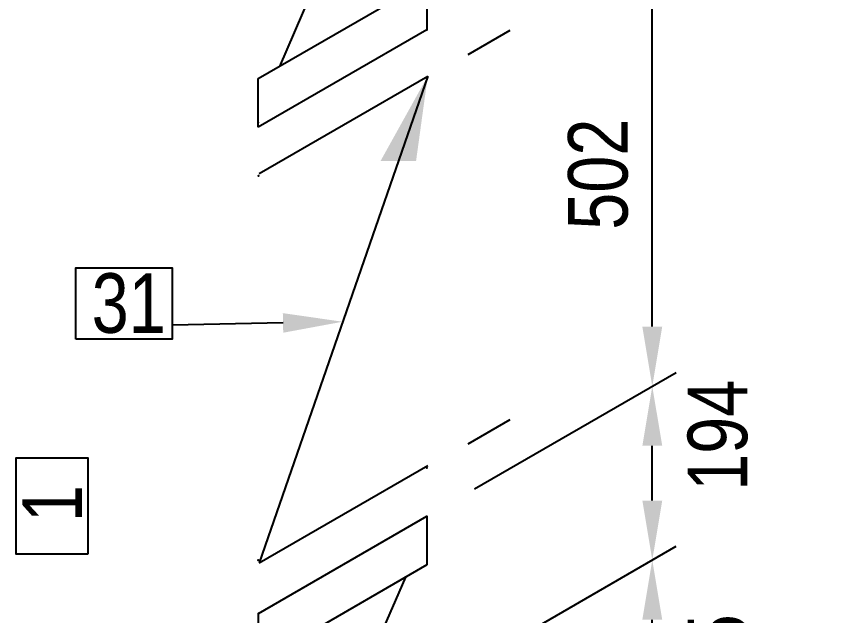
# Model space of a CAD drawing. Header units: millimetres. Extents: x 0 to 594, y 0 to 420.
# Drawn here: x 237.5 to 271.42, y 152.39 to 177.55 of the extents above; entities that cross this region are included whole.
import ezdxf
from ezdxf import colors
from ezdxf.entities.mleader import LeaderData, LeaderLine
from ezdxf.enums import TextEntityAlignment as Align
from ezdxf.math import Vec2, Vec3

# ---------------------------------------------------------------- set-up
doc = ezdxf.new("R2010")
doc.units = ezdxf.units.MM
doc.header["$LTSCALE"] = 0.25
for name, color, linetype in [('밸브', 4, 'Continuous'), ('주석', 7, 'Continuous'), ('치수', 1, 'Continuous')]:
    doc.layers.add(name, color=color, linetype=linetype)
doc.styles.add('AdskIsoAnnotation', font='arial.ttf', dxfattribs={"width": 0.8, "height": 1})
doc.styles.add('AdskIsoMetric', font='arial.ttf', dxfattribs={"width": 0.8, "height": 2.5})
doc.styles.add('AdskIsoMetric-30', font='arial.ttf', dxfattribs={"width": 0.8, "height": 2.5})
doc.styles.get("Standard").update_dxf_attribs({"font": 'arial.ttf'})
doc.dimstyles.new('AdskIsoMetric', dxfattribs={"dimtxt": 2.5, "dimasz": 2.5, "dimexe": 1, "dimexo": 2, "dimgap": 0.8, "dimtad": 1, "dimdec": 0, "dimrnd": 1, "dimzin": 0, "dimdsep": 46, "dimtxsty": 'AdskIsoMetric', "dimcen": 0, "dimclrt": 7, "dimadec": 0, "dimazin": 0, "dimtfac": 1, "dimtdec": 0, "dimtmove": 1, "dimatfit": 3, "dimfxl": 0, "dimfrac": 2, "dimtolj": 1, "dimtzin": 0, "dimarcsym": 0})

# ---------------------------------------------------------------- blocks, each defined once
blk = doc.blocks.new('플랜지WN-1-IsoRight')
at = {"color": 0, "linetype": 'ByBlock', "lineweight": -2, "extrusion": (0.707107, 0.408248, -0.57735)}
for p, q in [((0.0221, 0.1914), (0.1105, 0.1403)), ((0.0221, -0.2169), (0.0221, 0.1914)), ((0.0221, 0.1403), (-0.1105, 0.1148)), ((0.1105, 0.1403), (0.1105, -0.2679)), ((-0.1105, 0.1148), (-0.1105, 0.0128)), ((-0.1105, 0.0128), (0.0221, -0.1659)), ((0.1105, -0.2679), (0.0221, -0.2169))]:
    blk.add_line(p, q, dxfattribs=at)
blk = doc.blocks.new('개스킷-1-IsoRight')
at = {"color": 0, "linetype": 'ByBlock', "lineweight": -2, "extrusion": (1, 0, 0)}
for p in [(-0.0442, 0.2296), (0.0442, 0.1786), (-0.0529, -0.1736), (0.0442, -0.2296)]:
    blk.add_point(p, dxfattribs=at)
blk = doc.blocks.new('화살표된 체크 밸브-2-Iso2DSkew0')
h = blk.add_hatch(color=256)
h.paths.add_polyline_path([(2.335, 6.741), (3.081, 6.741), (3.573, 10.313)], flags=0)
h.paths.add_polyline_path([(1.589, 6.741), (2.335, 6.741), (3.573, 10.313)], flags=0)
at = {"color": 0, "extrusion": (-0.707107, 0.408248, -0.57735)}
for p, q in [((-3.503, 6.218), (3.568, 10.3)), ((3.568, 10.3), (-3.503, -10.112)), ((-3.503, -10.112), (3.568, -6.03))]:
    blk.add_line(p, q, dxfattribs=at)
blk = doc.blocks.new('*D99')
at = {"layer": 'Defpoints', "color": 0}
for p in [(264.183, 154.731), (251.193, 147.231), (254.728, 139.936)]:
    blk.add_point(p, dxfattribs=at)
at = {"layer": '치수', "color": 0, "lineweight": -2}
for p, q in [((253.193, 148.386), (265.183, 155.309)), ((264.183, 147.895), (264.183, 152.231)), ((256.728, 141.091), (265.183, 145.972))]:
    blk.add_line(p, q, dxfattribs=at)
at = {"layer": '치수', "color": 0}
for points in [[(263.766, 152.231), (264.6, 152.231), (264.183, 154.731)], [(263.766, 147.895), (264.6, 147.895), (264.183, 145.395)]]:
    blk.add_solid(points, dxfattribs=at)
at = {"layer": '치수', "color": 7, "insert": (266.933, 150.126), "char_height": 2.5, "attachment_point": 5, "rotation": 90, "style": 'AdskIsoMetric-30'}
blk.add_mtext('\\A1;185', dxfattribs=at)
blk = doc.blocks.new('*D100')
at = {"layer": 'Defpoints', "color": 0}
for p in [(264.183, 162.026), (254.728, 156.568), (251.193, 147.231)]:
    blk.add_point(p, dxfattribs=at)
at = {"layer": '치수', "color": 0, "lineweight": -2}
for p, q in [((256.728, 157.722), (265.183, 162.604)), ((264.183, 157.231), (264.183, 159.526)), ((253.193, 148.386), (265.183, 155.309))]:
    blk.add_line(p, q, dxfattribs=at)
at = {"layer": '치수', "color": 0}
for points in [[(263.766, 159.526), (264.6, 159.526), (264.183, 162.026)], [(263.766, 157.231), (264.6, 157.231), (264.183, 154.731)]]:
    blk.add_solid(points, dxfattribs=at)
at = {"layer": '치수', "color": 7, "insert": (266.933, 159.966), "char_height": 2.5, "attachment_point": 5, "rotation": 90, "style": 'AdskIsoMetric-30'}
blk.add_mtext('\\A1;194', dxfattribs=at)
blk = doc.blocks.new('*D101')
at = {"layer": 'Defpoints', "color": 0}
for p in [(264.183, 182.439), (254.728, 176.98), (254.728, 156.568)]:
    blk.add_point(p, dxfattribs=at)
at = {"layer": '치수', "color": 0, "lineweight": -2}
for p, q in [((256.728, 178.135), (265.183, 183.016)), ((264.183, 164.526), (264.183, 179.939)), ((256.728, 157.722), (265.183, 162.604))]:
    blk.add_line(p, q, dxfattribs=at)
at = {"layer": '치수', "color": 0}
for points in [[(263.766, 179.939), (264.6, 179.939), (264.183, 182.439)], [(263.766, 164.526), (264.6, 164.526), (264.183, 162.026)]]:
    blk.add_solid(points, dxfattribs=at)
at = {"layer": '치수', "color": 7, "insert": (261.917, 170.924), "char_height": 2.5, "attachment_point": 5, "rotation": 90, "style": 'AdskIsoMetric-30'}
blk.add_mtext('\\A1;502', dxfattribs=at)
blk = doc.blocks.new('개스킷 해치 표식-1-IsoRight')
at = {"linetype": 'ByBlock', "lineweight": -2, "extrusion": (0.707107, 0.408248, -0.57735)}
blk.add_line((0, 0), (0, 0.1021), dxfattribs=at)
blk = doc.blocks.new('*D102')
at = {"layer": 'Defpoints', "color": 0}
for p in [(264.183, 189.734), (251.193, 182.234), (254.728, 176.98)]:
    blk.add_point(p, dxfattribs=at)
at = {"layer": '치수', "color": 0, "lineweight": -2}
for p, q in [((253.193, 183.389), (265.183, 190.311)), ((264.183, 184.939), (264.183, 187.234)), ((256.728, 178.135), (265.183, 183.016))]:
    blk.add_line(p, q, dxfattribs=at)
at = {"layer": '치수', "color": 0}
for points in [[(263.766, 187.234), (264.6, 187.234), (264.183, 189.734)], [(263.766, 184.939), (264.6, 184.939), (264.183, 182.439)]]:
    blk.add_solid(points, dxfattribs=at)
at = {"layer": '치수', "color": 7, "insert": (266.933, 187.674), "char_height": 2.5, "attachment_point": 5, "rotation": 90, "style": 'AdskIsoMetric-30'}
blk.add_mtext('\\A1;200', dxfattribs=at)
blk = doc.blocks.new('*D106')
at = {"layer": 'Defpoints', "color": 0}
for p in [(272.843, 245.086), (251.193, 232.586), (254.728, 139.936)]:
    blk.add_point(p, dxfattribs=at)
at = {"layer": '치수', "color": 0, "lineweight": -2}
for p, q in [((253.193, 233.741), (273.843, 245.664)), ((272.843, 152.895), (272.843, 242.586)), ((256.728, 141.091), (273.843, 150.972))]:
    blk.add_line(p, q, dxfattribs=at)
at = {"layer": '치수', "color": 0}
for points in [[(272.427, 242.586), (273.26, 242.586), (272.843, 245.086)], [(272.427, 152.895), (273.26, 152.895), (272.843, 150.395)]]:
    blk.add_solid(points, dxfattribs=at)
at = {"layer": '치수', "color": 7, "insert": (270.576, 190.336), "char_height": 2.5, "attachment_point": 5, "rotation": 90, "style": 'AdskIsoMetric-30'}
blk.add_mtext('\\A1;1885', dxfattribs=at)
blk = doc.blocks.new('AnnoRect')
at = {"color": 0, "linetype": 'ByBlock', "lineweight": -2}
blk.add_wipeout([(-0.81, -0.6), (-0.81, 0.6), (0.81, 0.6), (0.81, -0.6)], dxfattribs=at)
blk.add_lwpolyline([(-0.81, -0.6), (-0.81, 0.6), (0.81, 0.6), (0.81, -0.6)], close=True, dxfattribs=at)
at = {"color": 0, "linetype": 'ByBlock', "lineweight": -2, "style": 'AdskIsoAnnotation', "width": 0.8}
blk.add_attdef('XX', text='', height=1, dxfattribs=at).set_placement((0, 0), align=Align.MIDDLE_CENTER)

msp = doc.modelspace()

# ---------------------------------------------------------------- block references
at = {"layer": '밸브'}
for name, p, xscale, yscale, zscale, rotation in [('플랜지WN-1-IsoRight', (251.193, 177.49), 20, 20, 20, 300.0000000000578), ('개스킷-1-IsoRight', (251.193, 173.918), 20, 20, 20, 299.9999999999999), ('개스킷-1-IsoRight', (251.193, 155.547), 20, 20, 20, 300.0000000000001), ('플랜지WN-1-IsoRight', (251.193, 151.975), 20.00000000000001, 20.00000000000001, 20.00000000000001, 120.0000000000578)]:
    msp.add_blockref(name, p, dxfattribs=dict(at, xscale=xscale, yscale=yscale, zscale=zscale, rotation=rotation))
msp.add_blockref('화살표된 체크 밸브-2-Iso2DSkew0', (251.193, 164.733), dxfattribs=at)
at = {"layer": '주석'}
ref = msp.add_blockref('AnnoRect', (239, 157), dxfattribs=dict(at, xscale=2.5, yscale=2.5, zscale=2.5, rotation=89.99999999977021))
ref.add_attrib('XX_001', '1', (240.255, 156.327), dxfattribs={"layer": '0', "color": 0, "linetype": 'ByBlock', "lineweight": -2, "height": 2.5, "rotation": 90, "style": 'AdskIsoAnnotation', "width": 0.8})
at = {"layer": '치수', "xscale": 20, "yscale": 20, "zscale": 20, "rotation": 300.0000000000558}
for p in [(256.46, 175.939), (256.46, 159.609)]:
    msp.add_blockref('개스킷 해치 표식-1-IsoRight', p, dxfattribs=at)

# ---------------------------------------------------------------- dimensions: what is measured, and where the dimension line sits
at = {"layer": '치수'}
for base, p1, p2, text, override, picture, middle in [((272.843, 245.086), (254.728, 139.936), (251.193, 232.586), '1885', {"dimtad": 0, "dimlfac": 20.343186, "dimtxsty": 'AdskIsoMetric-30', "dimse1": 0, "dimse2": 0, "dimsd1": 0, "dimsd2": 0, "dimtmove": 1}, '*D106', (270.576, 190.336)), ((264.183, 189.734), (254.728, 176.98), (251.193, 182.234), '200', {"dimtad": 0, "dimlfac": 38.004622, "dimtxsty": 'AdskIsoMetric-30', "dimse1": 0, "dimse2": 0, "dimsd1": 0, "dimsd2": 0, "dimtmove": 1}, '*D102', (266.933, 187.674)), ((264.183, 182.439), (254.728, 156.568), (254.728, 176.98), '502', {"dimtad": 0, "dimlfac": 24.575731, "dimtxsty": 'AdskIsoMetric-30', "dimse1": 0, "dimse2": 0, "dimsd1": 0, "dimsd2": 0, "dimtmove": 1}, '*D101', (261.917, 170.924)), ((264.183, 162.026), (251.193, 147.231), (254.728, 156.568), '194', {"dimtad": 0, "dimlfac": 20.775924, "dimtxsty": 'AdskIsoMetric-30', "dimse1": 0, "dimse2": 0, "dimsd1": 0, "dimsd2": 0, "dimtmove": 1}, '*D100', (266.933, 159.966)), ((264.183, 154.731), (254.728, 139.936), (251.193, 147.231), '185', {"dimtad": 0, "dimlfac": 25.380694, "dimtxsty": 'AdskIsoMetric-30', "dimse1": 0, "dimse2": 0, "dimsd1": 0, "dimsd2": 0, "dimtmove": 1}, '*D99', (266.933, 150.126))]:
    dim = msp.add_linear_dim(base=base, p1=p1, p2=p2, angle=90, text=text, dimstyle='AdskIsoMetric', override=override, dxfattribs=at)
    dim.commit()
    dim.dimension.update_dxf_attribs({"geometry": picture, "text_midpoint": middle, "dimtype": 160})

# ---------------------------------------------------------------- leaders
at = {"layer": '주석'}
ml = msp.add_multileader_mtext('Standard', dxfattribs=at)
ml.set_content('')
ml.set_leader_properties()
ml.build(insert=Vec2(0, 0))
ml.multileader.update_dxf_attribs({"dogleg_length": 0, "arrow_head_size": 2.5})
ctx = ml.context
ctx.base_point, ctx.arrow_head_size = Vec3(244.048, 164.59), 2.5
notes = []
notes.append((ctx, [(0, (1, 1, 0), (244.048, 164.59), (-1, 0), 0, [(0, [(251.193, 164.733)], 0, [])])]))
ctx.mtext, ml.multileader.dxf.content_type = None, 0
for ctx, leaders in notes:
    for number, flags, end, landing, length, lines in leaders:
        leader = LeaderData()
        leader.index, (leader.has_last_leader_line, leader.has_dogleg_vector, leader.attachment_direction) = number, flags
        leader.last_leader_point, leader.dogleg_vector, leader.dogleg_length = Vec3(end), Vec3(landing), length
        for number, points, colour, breaks in lines:
            line = LeaderLine()
            line.index, line.vertices, line.color, line.breaks = number, Vec3.list(points), colors.encode_raw_color(colour), breaks
            leader.lines.append(line)
        ctx.leaders.append(leader)

# ---------------------------------------------------------------- next in the draw order: block references
ref = msp.add_blockref('AnnoRect', (242.024, 165.5), dxfattribs=dict(at, xscale=2.5, yscale=2.5, zscale=2.5))
ref.add_attrib('XX_001', '31', (240.668, 164.267), dxfattribs={"layer": '0', "color": 0, "linetype": 'ByBlock', "lineweight": -2, "height": 2.5, "style": 'AdskIsoAnnotation', "width": 0.8})

doc.saveas('drawing.dxf')
